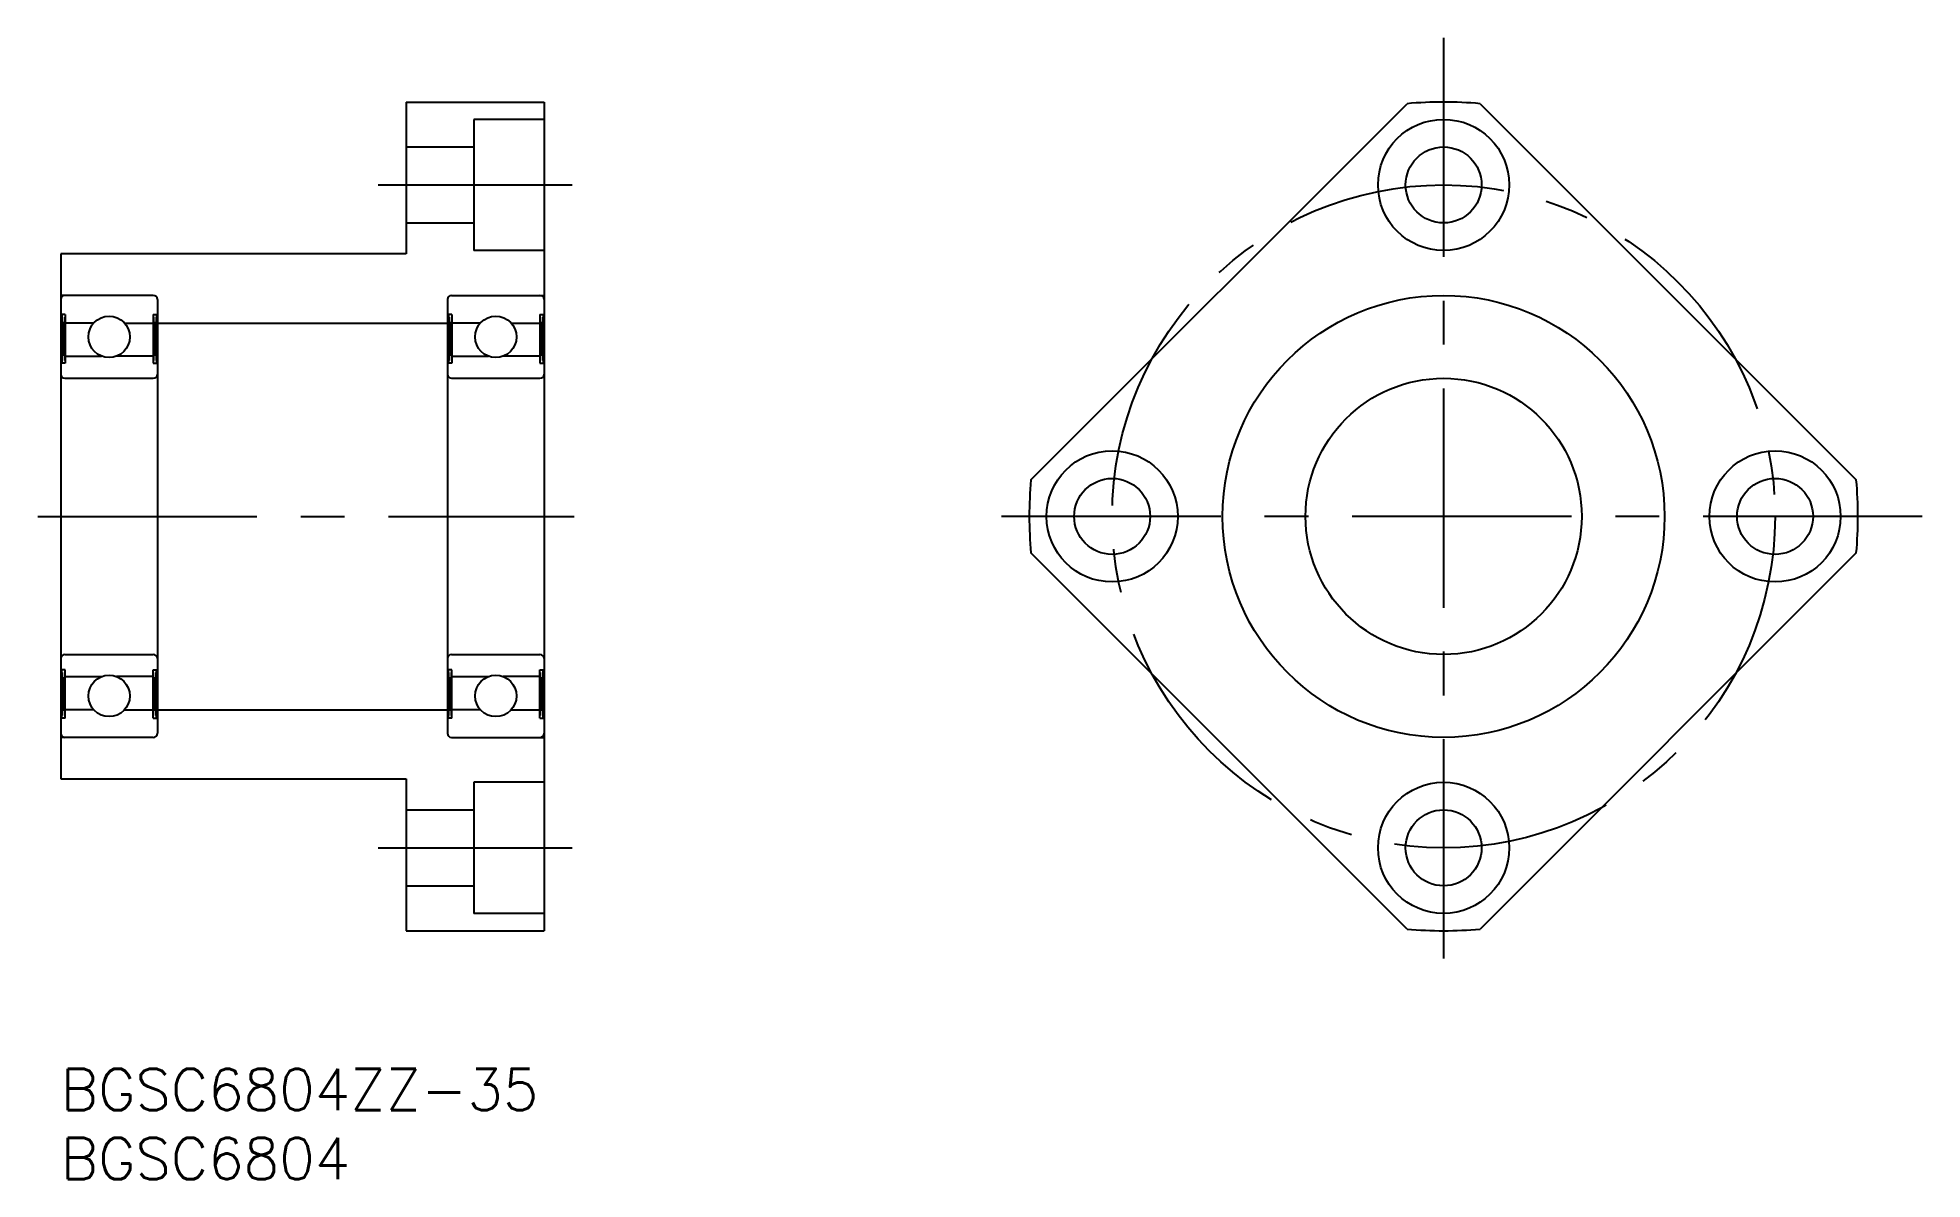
# Model space of a CAD drawing. Extents: x -2 to 135, y -8 to 75.
import ezdxf

# ---------------------------------------------------------------- set-up
doc = ezdxf.new("R2010")
doc.units = 0
doc.header["$LTSCALE"] = 0.5
doc.linetypes.add('CENTER', pattern=[50.8, 31.75, -6.35, 6.35, -6.35])
for name, color, linetype in [('MSM_CENTER', 1, 'CENTER'), ('MSM_CONTINUOUS', 7, 'CONTINUOUS'), ('MSM_NARROW', 5, 'CONTINUOUS'), ('MSM_PART_NUMBER', 7, 'CONTINUOUS')]:
    doc.layers.add(name, color=color, linetype=linetype)
doc.styles.get("Standard").update_dxf_attribs({"font": 'txt.shx', "height": 3, "bigfont": 'bigfont.shx'})

# ---------------------------------------------------------------- blocks, each defined once
blk = doc.blocks.new('*U1')
at = {"layer": 'MSM_PART_NUMBER'}
blk.add_text('BGSC6804ZZ-35', height=3, dxfattribs=at).set_placement((0, -3))
blk = doc.blocks.new('*U2')
at = {"layer": 'MSM_PART_NUMBER'}
blk.add_text('BGSC6804', height=3, dxfattribs=at).set_placement((0, -8))

msp = doc.modelspace()

# ---------------------------------------------------------------- linework, layer by layer
at = {"layer": 'MSM_CENTER'}
for p, q in [((100.13, 74.66), (100.13, 5.34)), ((22.97, 64), (37.03, 64)), ((-1.67, 40), (37.18, 40)), ((134.79, 40), (65.47, 40)), ((22.97, 16), (37.03, 16))]:
    msp.add_line(p, q, dxfattribs=at)
msp.add_circle((100.13, 40), 24, dxfattribs=at)
at = {"layer": 'MSM_CONTINUOUS'}
for p, q in [((25, 70), (35, 70)), ((25, 70), (25, 59)), ((35, 70), (35, 10)), ((70.25, 42.64), (97.49, 69.88)), ((102.77, 69.88), (130.01, 42.64)), ((35, 68.75), (29.9, 68.75)), ((29.9, 68.75), (29.9, 59.25)), ((25, 66.75), (29.9, 66.75)), ((25, 61.25), (29.9, 61.25)), ((0, 59), (0, 21)), ((25, 59), (0, 59)), ((35, 59.25), (29.9, 59.25)), ((6.7, 56), (0, 56)), ((28.3, 56), (35, 56)), ((0.32, 54.62), (0, 54.62)), ((0.08, 54.62), (0.08, 51.1)), ((0.32, 54.62), (0.32, 51.1)), ((6.68, 54.62), (7, 54.62)), ((6.68, 54.62), (6.68, 51.1)), ((6.92, 54.62), (6.92, 51.1)), ((7, 55.7), (7, 24.3)), ((28, 55.7), (28, 24.3)), ((28.32, 54.62), (28, 54.62)), ((28.08, 54.62), (28.08, 51.1)), ((28.32, 54.62), (28.32, 51.1)), ((34.68, 54.62), (35, 54.62)), ((34.68, 54.62), (34.68, 51.1)), ((34.92, 54.62), (34.92, 51.1)), ((2.38, 54), (0.32, 54)), ((4.62, 54), (6.68, 54)), ((7, 54), (28, 54)), ((30.38, 54), (28.32, 54)), ((32.62, 54), (34.68, 54)), ((0.32, 51.1), (0, 51.1)), ((0.32, 51.6), (2.96, 51.6)), ((6.68, 51.6), (4.04, 51.6)), ((6.68, 51.1), (7, 51.1)), ((28.32, 51.1), (28, 51.1)), ((28.32, 51.6), (30.96, 51.6)), ((34.68, 51.6), (32.04, 51.6)), ((34.68, 51.1), (35, 51.1)), ((0.3, 50), (6.7, 50)), ((28.3, 50), (34.7, 50)), ((97.49, 10.12), (70.25, 37.36)), ((130.01, 37.36), (102.77, 10.12)), ((0.32, 28.9), (0, 28.9)), ((0.08, 25.38), (0.08, 28.9)), ((0.3, 30), (6.7, 30)), ((0.32, 25.38), (0.32, 28.9)), ((6.68, 28.9), (7, 28.9)), ((6.68, 25.38), (6.68, 28.9)), ((6.92, 25.38), (6.92, 28.9)), ((28.32, 28.9), (28, 28.9)), ((28.08, 25.38), (28.08, 28.9)), ((28.3, 30), (34.7, 30)), ((28.32, 25.38), (28.32, 28.9)), ((34.68, 28.9), (35, 28.9)), ((34.68, 25.38), (34.68, 28.9)), ((34.92, 25.38), (34.92, 28.9)), ((0.32, 28.4), (2.96, 28.4)), ((6.68, 28.4), (4.04, 28.4)), ((28.32, 28.4), (30.96, 28.4)), ((34.68, 28.4), (32.04, 28.4)), ((2.38, 26), (0.32, 26)), ((4.62, 26), (6.68, 26)), ((7, 26), (28, 26)), ((30.38, 26), (28.32, 26)), ((32.62, 26), (34.68, 26)), ((0.32, 25.38), (0, 25.38)), ((6.68, 25.38), (7, 25.38)), ((28.32, 25.38), (28, 25.38)), ((34.68, 25.38), (35, 25.38)), ((6.7, 24), (0, 24)), ((28.3, 24), (35, 24)), ((0, 21), (25, 21)), ((25, 21), (25, 10)), ((35, 20.75), (29.9, 20.75)), ((29.9, 20.75), (29.9, 11.25)), ((25, 18.75), (29.9, 18.75)), ((25, 13.25), (29.9, 13.25)), ((35, 11.25), (29.9, 11.25)), ((25, 10), (35, 10))]:
    msp.add_line(p, q, dxfattribs=at)
for centre, radius in [((100.13, 64), 4.75), ((100.13, 64), 2.75), ((100.13, 40), 16), ((3.5, 53), 1.5), ((31.5, 53), 1.5), ((100.13, 40), 10), ((76.13, 40), 4.75), ((124.13, 40), 4.75), ((76.13, 40), 2.75), ((124.13, 40), 2.75), ((3.5, 27), 1.5), ((31.5, 27), 1.5), ((100.13, 16), 4.75), ((100.13, 16), 2.75)]:
    msp.add_circle(centre, radius, dxfattribs=at)
for centre, radius, start, end in [((100.13, 40), 30, 84.9445, 95.0555), ((0.3, 55.7), 0.3, 90, 180), ((6.7, 55.7), 0.3, 0, 90), ((28.3, 55.7), 0.3, 90, 180), ((34.7, 55.7), 0.3, 0, 90), ((0.3, 50.3), 0.3, 180, 270), ((6.7, 50.3), 0.3, 270, 0), ((28.3, 50.3), 0.3, 180, 270), ((34.7, 50.3), 0.3, 270, 0), ((100.13, 40), 30, 174.9445, 185.0555), ((100.13, 40), 30, 354.9445, 5.0555), ((0.3, 29.7), 0.3, 90, 180), ((6.7, 29.7), 0.3, 0, 90), ((28.3, 29.7), 0.3, 90, 180), ((34.7, 29.7), 0.3, 0, 90), ((0.3, 24.3), 0.3, 180, 270), ((6.7, 24.3), 0.3, 270, 0), ((28.3, 24.3), 0.3, 180, 270), ((34.7, 24.3), 0.3, 270, 0), ((100.13, 40), 30, 264.9445, 275.0555)]:
    msp.add_arc(centre, radius, start, end, dxfattribs=at)
at = {"layer": 'MSM_NARROW'}
for p, q in [((0.32, 54.62), (0.08, 51.1)), ((0.08, 54.62), (0.32, 51.1)), ((6.68, 54.62), (6.92, 51.1)), ((6.92, 54.62), (6.68, 51.1)), ((28.32, 54.62), (28.08, 51.1)), ((28.08, 54.62), (28.32, 51.1)), ((34.68, 54.62), (34.92, 51.1)), ((34.92, 54.62), (34.68, 51.1)), ((0.32, 25.38), (0.08, 28.9)), ((0.08, 25.38), (0.32, 28.9)), ((6.68, 25.38), (6.92, 28.9)), ((6.92, 25.38), (6.68, 28.9)), ((28.32, 25.38), (28.08, 28.9)), ((28.08, 25.38), (28.32, 28.9)), ((34.68, 25.38), (34.92, 28.9)), ((34.92, 25.38), (34.68, 28.9))]:
    msp.add_line(p, q, dxfattribs=at)

# ---------------------------------------------------------------- block references
at = {"layer": 'MSM_CONTINUOUS'}
for name in ['*U1', '*U2']:
    msp.add_blockref(name, (0, 0), dxfattribs=at)

doc.saveas('drawing.dxf')
